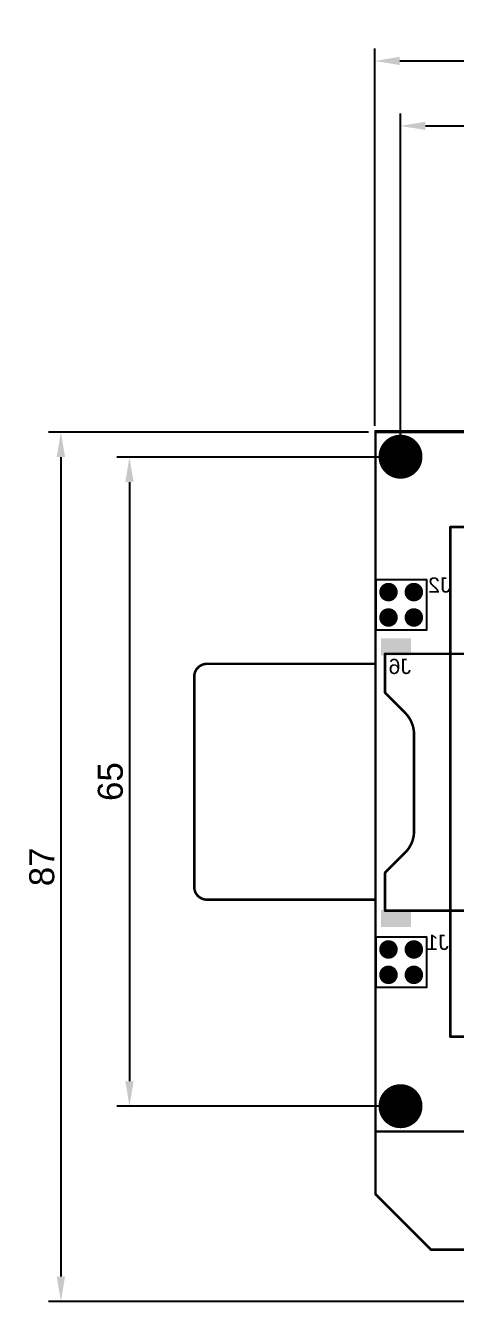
# Model space of a CAD drawing. Header units: millimetres. Extents: x 188 to 468, y 62 to 189.
# Drawn here: x 188 to 231, y 61.7 to 189.4 of the extents above; entities that cross this region are included whole.
import ezdxf

# ---------------------------------------------------------------- set-up
doc = ezdxf.new("R2010")
doc.units = ezdxf.units.MM
for name, color, linetype in [('BottomOverlay', 54, 'Continuous'), ('BottomPaste', 16, 'Continuous'), ('BottomSolder', 6, 'Continuous'), ('KeepOutLayer', 6, 'Continuous'), ('Mechanical15', 56, 'Continuous'), ('TopOverlay', 2, 'Continuous'), ('TopSolder', 216, 'Continuous')]:
    doc.layers.add(name, color=color, linetype=linetype)
doc.styles.get("Standard").update_dxf_attribs({"font": 'arial.ttf'})
doc.dimstyles.new('ISO-25', dxfattribs={"dimtxt": 2.5, "dimasz": 2.5, "dimexe": 1.25, "dimexo": 0.625, "dimtad": 1, "dimtxsty": 'Standard', "dimcen": 2.5, "dimadec": 0, "dimazin": 0, "dimtfac": 1, "dimtmove": 0, "dimatfit": 3, "dimfxl": 1, "dimarcsym": 0})

# ---------------------------------------------------------------- blocks, each defined once
blk = doc.blocks.new('*D2')
at = {"color": 0, "lineweight": -2}
for p, q in [((225.51, 146.84), (225.51, 180.57)), ((313.51, 146.8), (313.51, 180.57)), ((228.01, 179.32), (311.01, 179.32))]:
    blk.add_line(p, q, dxfattribs=at)
at = {"color": 0}
for points in [[(228.01, 179.74), (228.01, 178.91), (225.51, 179.32)], [(311.01, 179.74), (311.01, 178.91), (313.51, 179.32)]]:
    blk.add_solid(points, dxfattribs=at)
at = {"layer": 'Defpoints', "color": 0}
for p in [(313.51, 179.32), (225.51, 146.21), (313.51, 146.18)]:
    blk.add_point(p, dxfattribs=at)
at = {"color": 0, "insert": (269.51, 181.23), "char_height": 2.5, "attachment_point": 5}
blk.add_mtext('88', dxfattribs=at)
blk = doc.blocks.new('*D3')
at = {"color": 0, "lineweight": -2}
for p, q in [((222.94, 149.3), (222.94, 187.07)), ((315.94, 149.3), (315.94, 187.07)), ((225.44, 185.82), (313.44, 185.82))]:
    blk.add_line(p, q, dxfattribs=at)
at = {"color": 0}
for points in [[(225.44, 186.24), (225.44, 185.41), (222.94, 185.82)], [(313.44, 186.24), (313.44, 185.41), (315.94, 185.82)]]:
    blk.add_solid(points, dxfattribs=at)
at = {"layer": 'Defpoints', "color": 0}
for p in [(315.94, 185.82), (222.94, 148.68), (315.94, 148.68)]:
    blk.add_point(p, dxfattribs=at)
at = {"color": 0, "insert": (269.44, 187.73), "char_height": 2.5, "attachment_point": 5}
blk.add_mtext('93', dxfattribs=at)
blk = doc.blocks.new('*D4')
at = {"color": 0, "lineweight": -2}
for p, q in [((224.88, 146.18), (197.13, 146.18)), ((198.38, 143.68), (198.38, 83.71)), ((224.89, 81.21), (197.13, 81.21))]:
    blk.add_line(p, q, dxfattribs=at)
at = {"color": 0}
for points in [[(197.97, 143.68), (198.8, 143.68), (198.38, 146.18)], [(197.97, 83.71), (198.8, 83.71), (198.38, 81.21)]]:
    blk.add_solid(points, dxfattribs=at)
at = {"layer": 'Defpoints', "color": 0}
for p in [(225.51, 146.18), (198.38, 81.21), (225.51, 81.21)]:
    blk.add_point(p, dxfattribs=at)
at = {"color": 0, "insert": (196.48, 113.7), "char_height": 2.5, "attachment_point": 5, "rotation": 90}
blk.add_mtext('65', dxfattribs=at)
blk = doc.blocks.new('*D5')
at = {"color": 0, "lineweight": -2}
for p, q in [((222.32, 148.68), (190.27, 148.68)), ((191.52, 146.18), (191.52, 64.17)), ((267.76, 61.67), (190.27, 61.67))]:
    blk.add_line(p, q, dxfattribs=at)
at = {"color": 0}
for points in [[(191.1, 146.18), (191.94, 146.18), (191.52, 148.68)], [(191.1, 64.17), (191.94, 64.17), (191.52, 61.67)]]:
    blk.add_solid(points, dxfattribs=at)
at = {"layer": 'Defpoints', "color": 0}
for p in [(222.94, 148.68), (191.52, 61.67), (268.39, 61.67)]:
    blk.add_point(p, dxfattribs=at)
at = {"color": 0, "insert": (189.62, 105.17), "char_height": 2.5, "attachment_point": 5, "rotation": 90}
blk.add_mtext('87', dxfattribs=at)

msp = doc.modelspace()

# ---------------------------------------------------------------- linework, layer by layer
at = {"layer": 'BottomOverlay'}
for points, const_width in [([(223.057, 128.874), (223.057, 133.914)], 0.2), ([(223.057, 133.914), (228.117, 133.914)], 0.2), ([(228.117, 128.874), (228.117, 133.914)], 0.2), ([(223.057, 128.874), (228.117, 128.874)], 0.2), ([(223.969, 126.484), (234.169, 126.484)], 0.254), ([(223.969, 122.584), (223.969, 126.484)], 0.254), ([(206.139, 125.484), (222.869, 125.484)], 0.254), ([(204.869, 122.984), (204.869, 124.214)], 0.254), ([(204.869, 119.484), (204.869, 122.984)], 0.254), ([(223.969, 122.584), (225.971, 120.582)], 0.254), ([(204.869, 103.154), (204.869, 119.484)], 0.254), ([(226.869, 108.754), (226.869, 118.414)], 0.254), ([(223.969, 104.584), (225.971, 106.586)], 0.254), ([(223.969, 100.784), (223.969, 104.584)], 0.254), ([(206.139, 101.884), (222.869, 101.884)], 0.254), ([(223.969, 100.784), (240.869, 100.784)], 0.254), ([(223.057, 93.111), (223.057, 98.151)], 0.2), ([(223.057, 98.151), (228.117, 98.151)], 0.2), ([(228.117, 93.111), (228.117, 98.151)], 0.2), ([(223.057, 93.111), (228.117, 93.111)], 0.2)]:
    msp.add_lwpolyline(points, dxfattribs=dict(at, const_width=const_width))
for points, const_width in [([(223.007, 133.914, 1), (223.107, 133.914, 1)], 0.1), ([(223.007, 133.914, 1), (223.107, 133.914, 1)], 0.1), ([(228.067, 133.914, 1), (228.167, 133.914, 1)], 0.1), ([(228.067, 133.914, 1), (228.167, 133.914, 1)], 0.1), ([(223.007, 128.874, 1), (223.107, 128.874, 1)], 0.1), ([(223.007, 128.874, 1), (223.107, 128.874, 1)], 0.1), ([(228.067, 128.874, 1), (228.167, 128.874, 1)], 0.1), ([(228.067, 128.874, 1), (228.167, 128.874, 1)], 0.1), ([(223.906, 126.484, 1), (224.033, 126.484, 1)], 0.127), ([(223.906, 126.484, 1), (224.033, 126.484, 1)], 0.127), ([(206.076, 125.484, 1), (206.203, 125.484, 1)], 0.127), ([(206.076, 125.484, 1), (206.203, 125.484, 1)], 0.127), ([(222.806, 125.484, 1), (222.933, 125.484, 1)], 0.127), ([(204.806, 124.214, 1), (204.933, 124.214, 1)], 0.127), ([(204.806, 124.214, 1), (204.933, 124.214, 1)], 0.127), ([(204.806, 122.984, 1), (204.933, 122.984, 1)], 0.127), ([(204.806, 122.984, 1), (204.933, 122.984, 1)], 0.127), ([(223.906, 122.584, 1), (224.033, 122.584, 1)], 0.127), ([(223.906, 122.584, 1), (224.033, 122.584, 1)], 0.127), ([(225.908, 120.582, 1), (226.035, 120.582, 1)], 0.127), ([(225.908, 120.582, 1), (226.035, 120.582, 1)], 0.127), ([(204.806, 119.484, 1), (204.933, 119.484, 1)], 0.127), ([(204.806, 119.484, 1), (204.933, 119.484, 1)], 0.127), ([(226.806, 118.414, 1), (226.933, 118.414, 1)], 0.127), ([(226.806, 118.414, 1), (226.933, 118.414, 1)], 0.127), ([(226.806, 108.754, 1), (226.933, 108.754, 1)], 0.127), ([(226.806, 108.754, 1), (226.933, 108.754, 1)], 0.127), ([(225.908, 106.586, 1), (226.035, 106.586, 1)], 0.127), ([(225.908, 106.586, 1), (226.035, 106.586, 1)], 0.127), ([(223.906, 104.584, 1), (224.033, 104.584, 1)], 0.127), ([(223.906, 104.584, 1), (224.033, 104.584, 1)], 0.127), ([(204.806, 103.154, 1), (204.933, 103.154, 1)], 0.127), ([(204.806, 103.154, 1), (204.933, 103.154, 1)], 0.127), ([(206.076, 101.884, 1), (206.203, 101.884, 1)], 0.127), ([(206.076, 101.884, 1), (206.203, 101.884, 1)], 0.127), ([(222.806, 101.884, 1), (222.933, 101.884, 1)], 0.127), ([(223.906, 100.784, 1), (224.033, 100.784, 1)], 0.127), ([(223.906, 100.784, 1), (224.033, 100.784, 1)], 0.127), ([(223.007, 98.151, 1), (223.107, 98.151, 1)], 0.1), ([(223.007, 98.151, 1), (223.107, 98.151, 1)], 0.1), ([(228.067, 98.151, 1), (228.167, 98.151, 1)], 0.1), ([(228.067, 98.151, 1), (228.167, 98.151, 1)], 0.1), ([(223.007, 93.111, 1), (223.107, 93.111, 1)], 0.1), ([(223.007, 93.111, 1), (223.107, 93.111, 1)], 0.1), ([(228.067, 93.111, 1), (228.167, 93.111, 1)], 0.1), ([(228.067, 93.111, 1), (228.167, 93.111, 1)], 0.1)]:
    msp.add_lwpolyline(points, format="xyb", close=True, dxfattribs=dict(at, const_width=const_width))
at = {"layer": 'BottomOverlay', "const_width": 0.254}
for points in [[(204.869, 124.214, -0.4142136), (206.139, 125.484)], [(225.971, 120.582, -0.1989124), (226.869, 118.414)], [(226.869, 108.754, -0.1989124), (225.971, 106.586)], [(206.139, 101.884, -0.4142136), (204.869, 103.154)]]:
    msp.add_lwpolyline(points, format="xyb", dxfattribs=at)
at = {"layer": 'BottomPaste'}
for points in [[(223.669, 127.934), (223.669, 126.434), (226.469, 127.934), (226.469, 126.434)], [(223.669, 100.734), (223.669, 99.234), (226.469, 100.734), (226.469, 99.234)]]:
    msp.add_solid(points, dxfattribs=at)
at = {"layer": 'BottomSolder'}
for points, const_width in [([(224.411, 146.215, 1), (226.613, 146.215, 1)], 2.202), ([(223.844, 132.664, 1), (224.771, 132.664, 1)], 0.927), ([(226.384, 132.664, 1), (227.311, 132.664, 1)], 0.927), ([(223.844, 130.124, 1), (224.771, 130.124, 1)], 0.927), ([(226.384, 130.124, 1), (227.311, 130.124, 1)], 0.927), ([(223.844, 96.901, 1), (224.771, 96.901, 1)], 0.927), ([(226.384, 96.901, 1), (227.311, 96.901, 1)], 0.927), ([(223.844, 94.361, 1), (224.771, 94.361, 1)], 0.927), ([(226.384, 94.361, 1), (227.311, 94.361, 1)], 0.927), ([(224.411, 81.215, 1), (226.613, 81.215, 1)], 2.202)]:
    msp.add_lwpolyline(points, format="xyb", close=True, dxfattribs=dict(at, const_width=const_width))
for points in [[(223.568, 128.035), (223.568, 126.332), (226.571, 128.035), (226.571, 126.332)], [(223.568, 100.835), (223.568, 99.132), (226.571, 100.835), (226.571, 99.132)]]:
    msp.add_solid(points, dxfattribs=at)
at = {"layer": 'KeepOutLayer', "const_width": 0.254}
for points in [[(223.012, 72.415), (223.012, 148.768)], [(223.012, 148.768), (316.012, 148.768)], [(223.012, 72.415), (228.575, 66.853)], [(228.575, 66.853), (263.144, 66.853)]]:
    msp.add_lwpolyline(points, dxfattribs=at)
at = {"layer": 'KeepOutLayer', "const_width": 0.127}
for points in [[(222.948, 148.768, 1), (223.076, 148.768, 1)], [(222.948, 148.768, 1), (223.076, 148.768, 1)], [(222.948, 72.415, 1), (223.076, 72.415, 1)], [(222.948, 72.415, 1), (223.076, 72.415, 1)], [(228.511, 66.853, 1), (228.638, 66.853, 1)], [(228.511, 66.853, 1), (228.638, 66.853, 1)]]:
    msp.add_lwpolyline(points, format="xyb", close=True, dxfattribs=at)
at = {"layer": 'Mechanical15', "const_width": 0.254}
for points in [[(223.006, 78.678), (223.006, 148.678)], [(223.006, 148.678), (316.006, 148.678)], [(230.506, 88.178), (230.506, 139.178)], [(230.506, 139.178), (308.506, 139.178)], [(230.506, 88.178), (308.506, 88.178)], [(223.006, 78.678), (316.006, 78.678)]]:
    msp.add_lwpolyline(points, dxfattribs=at)
at = {"layer": 'Mechanical15'}
for points, const_width in [([(222.942, 148.678, 1), (223.069, 148.678, 1)], 0.127), ([(222.942, 148.678, 1), (223.069, 148.678, 1)], 0.127), ([(227.006, 146.178, 1), (224.006, 146.178, 1)], 0.254), ([(223.942, 146.178, 1), (224.069, 146.178, 1)], 0.127), ([(226.942, 146.178, 1), (227.069, 146.178, 1)], 0.127), ([(230.442, 139.178, 1), (230.569, 139.178, 1)], 0.127), ([(230.442, 139.178, 1), (230.569, 139.178, 1)], 0.127), ([(230.442, 88.178, 1), (230.569, 88.178, 1)], 0.127), ([(230.442, 88.178, 1), (230.569, 88.178, 1)], 0.127), ([(227.006, 81.178, 1), (224.006, 81.178, 1)], 0.254), ([(223.942, 81.178, 1), (224.069, 81.178, 1)], 0.127), ([(226.942, 81.178, 1), (227.069, 81.178, 1)], 0.127), ([(222.942, 78.678, 1), (223.069, 78.678, 1)], 0.127), ([(222.942, 78.678, 1), (223.069, 78.678, 1)], 0.127)]:
    msp.add_lwpolyline(points, format="xyb", close=True, dxfattribs=dict(at, const_width=const_width))
at = {"layer": 'TopOverlay', "const_width": 0.254}
for points in [[(230.509, 88.177), (230.509, 139.177)], [(230.509, 139.177), (234.363, 139.177)], [(230.509, 88.177), (238.076, 88.177)]]:
    msp.add_lwpolyline(points, dxfattribs=at)
at = {"layer": 'TopOverlay', "const_width": 0.127}
for points in [[(230.445, 139.177, 1), (230.572, 139.177, 1)], [(230.445, 139.177, 1), (230.572, 139.177, 1)], [(230.445, 88.177, 1), (230.572, 88.177, 1)], [(230.445, 88.177, 1), (230.572, 88.177, 1)]]:
    msp.add_lwpolyline(points, format="xyb", close=True, dxfattribs=at)
at = {"layer": 'TopSolder'}
for points, const_width in [([(224.411, 146.215, 1), (226.613, 146.215, 1)], 2.202), ([(223.844, 132.664, 1), (224.771, 132.664, 1)], 0.927), ([(226.384, 132.664, 1), (227.311, 132.664, 1)], 0.927), ([(223.844, 130.124, 1), (224.771, 130.124, 1)], 0.927), ([(226.384, 130.124, 1), (227.311, 130.124, 1)], 0.927), ([(223.844, 96.901, 1), (224.771, 96.901, 1)], 0.927), ([(226.384, 96.901, 1), (227.311, 96.901, 1)], 0.927), ([(223.844, 94.361, 1), (224.771, 94.361, 1)], 0.927), ([(226.384, 94.361, 1), (227.311, 94.361, 1)], 0.927), ([(224.411, 81.215, 1), (226.613, 81.215, 1)], 2.202)]:
    msp.add_lwpolyline(points, format="xyb", close=True, dxfattribs=dict(at, const_width=const_width))

# ---------------------------------------------------------------- texts
at = {"layer": 'BottomOverlay', "text_generation_flag": 2}
for s, p in [('J2', (230.53, 132.613)), ('J6', (226.568, 124.466)), ('J1', (230.353, 96.85))]:
    msp.add_text(s, height=1.524, dxfattribs=at).set_placement(p)

# ---------------------------------------------------------------- dimensions: what is measured, and where the dimension line sits
dim = msp.add_linear_dim(base=(315.942, 185.825), p1=(222.942, 148.678), p2=(315.942, 148.678), dimstyle='ISO-25')
dim.commit()
dim.dimension.update_dxf_attribs({"geometry": '*D3', "text_midpoint": (269.442, 187.727)})
dim = msp.add_linear_dim(base=(313.506, 179.324), p1=(225.512, 146.215), p2=(313.506, 146.178), dimstyle='ISO-25', override={"dimdec": 1})
dim.commit()
dim.dimension.update_dxf_attribs({"geometry": '*D2', "text_midpoint": (269.509, 181.226)})
dim = msp.add_linear_dim(base=(191.52, 61.671), p1=(222.942, 148.675), p2=(268.389, 61.671), angle=90, dimstyle='ISO-25')
dim.commit()
dim.dimension.update_dxf_attribs({"geometry": '*D5', "text_midpoint": (189.618, 105.173)})
dim = msp.add_linear_dim(base=(198.384, 81.215), p1=(225.506, 146.178), p2=(225.512, 81.215), angle=90, dimstyle='ISO-25', override={"dimdec": 1})
dim.commit()
dim.dimension.update_dxf_attribs({"geometry": '*D4', "text_midpoint": (196.483, 113.696)})

doc.saveas('drawing.dxf')
